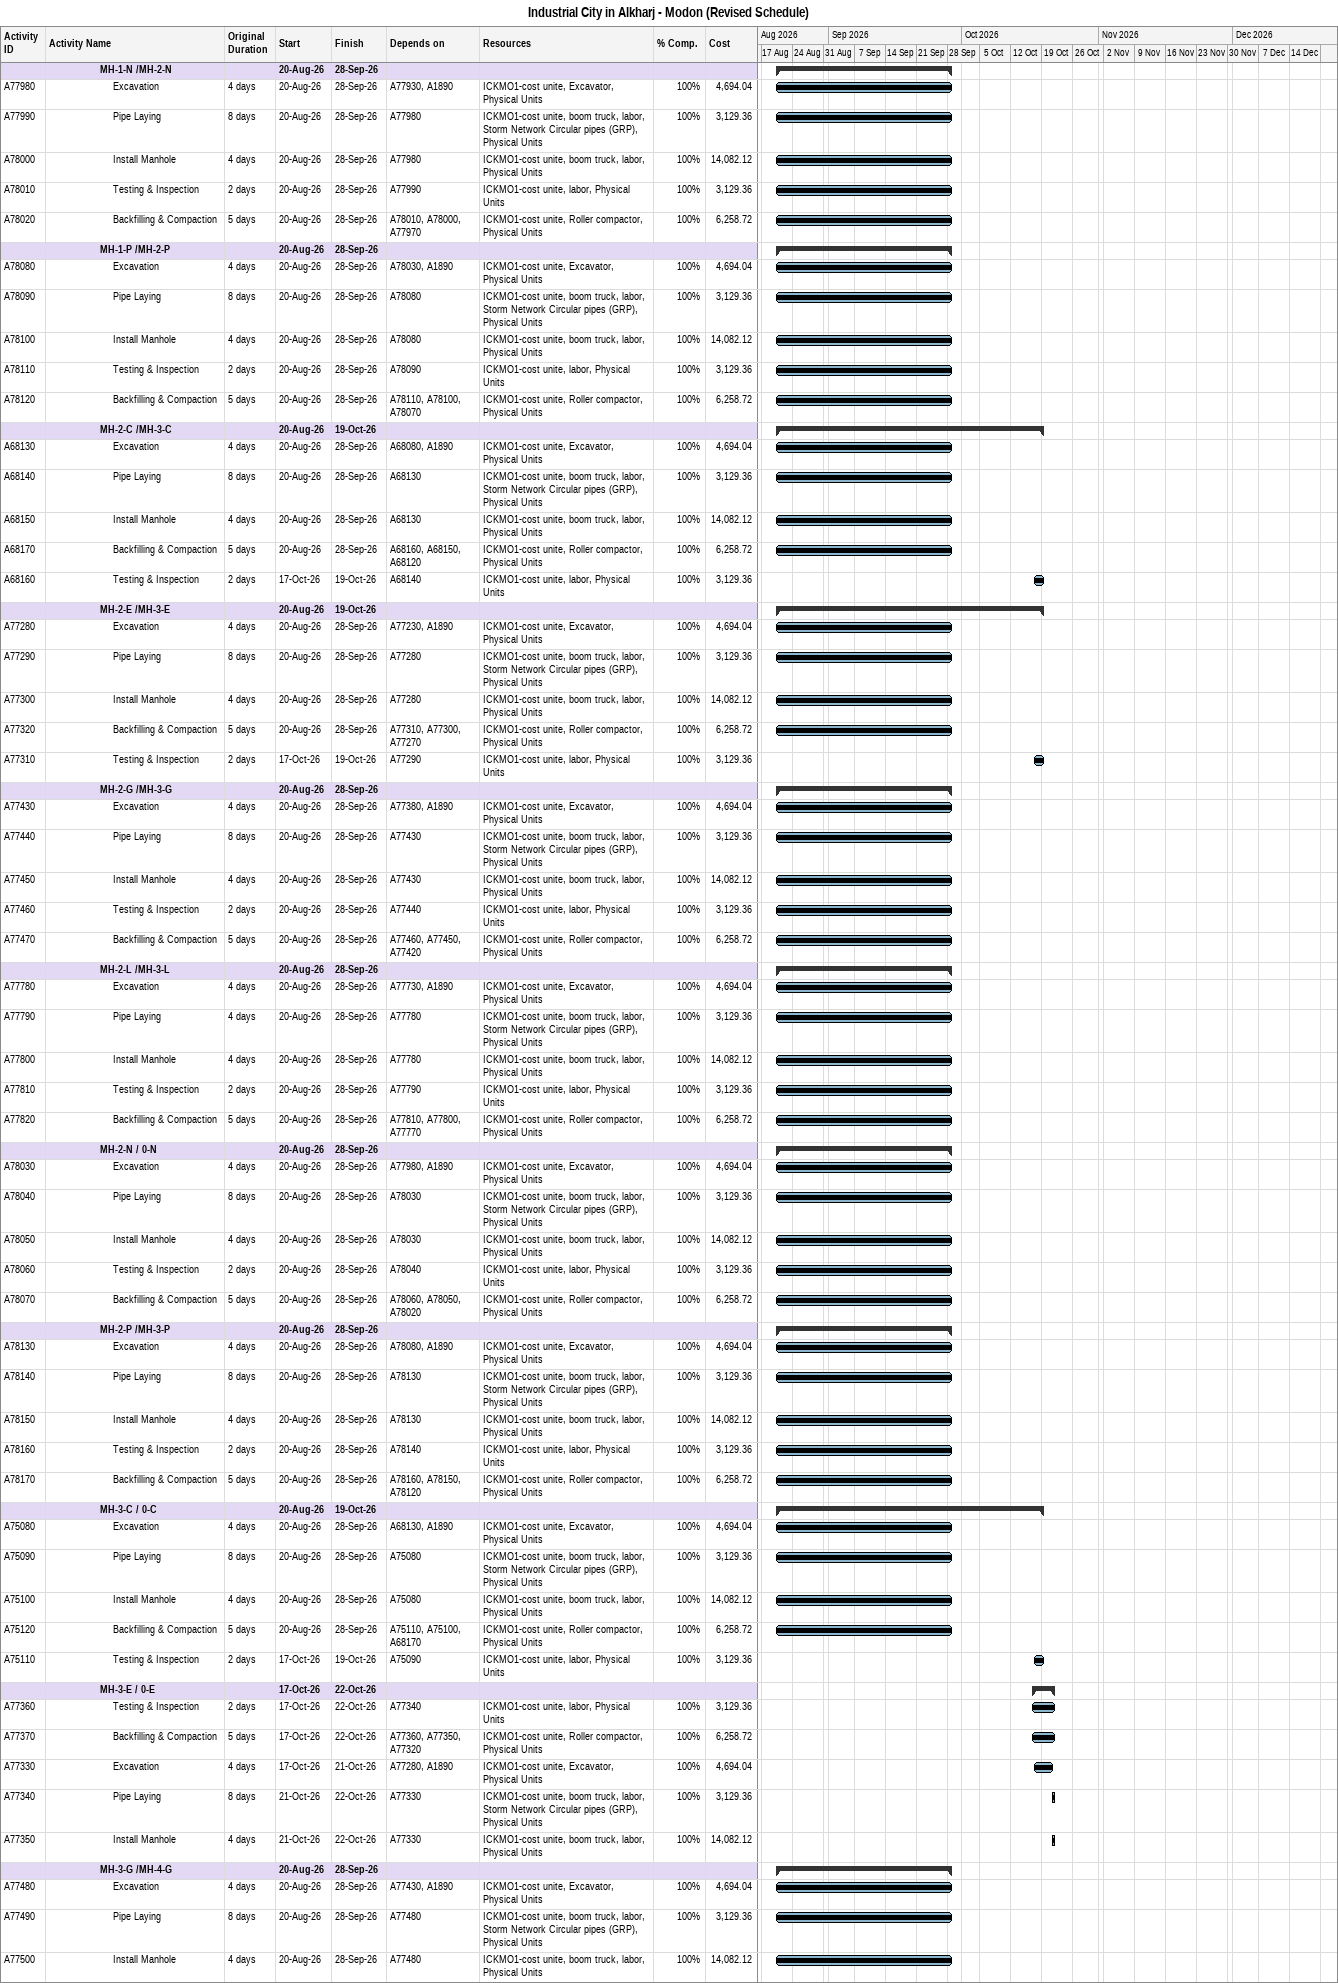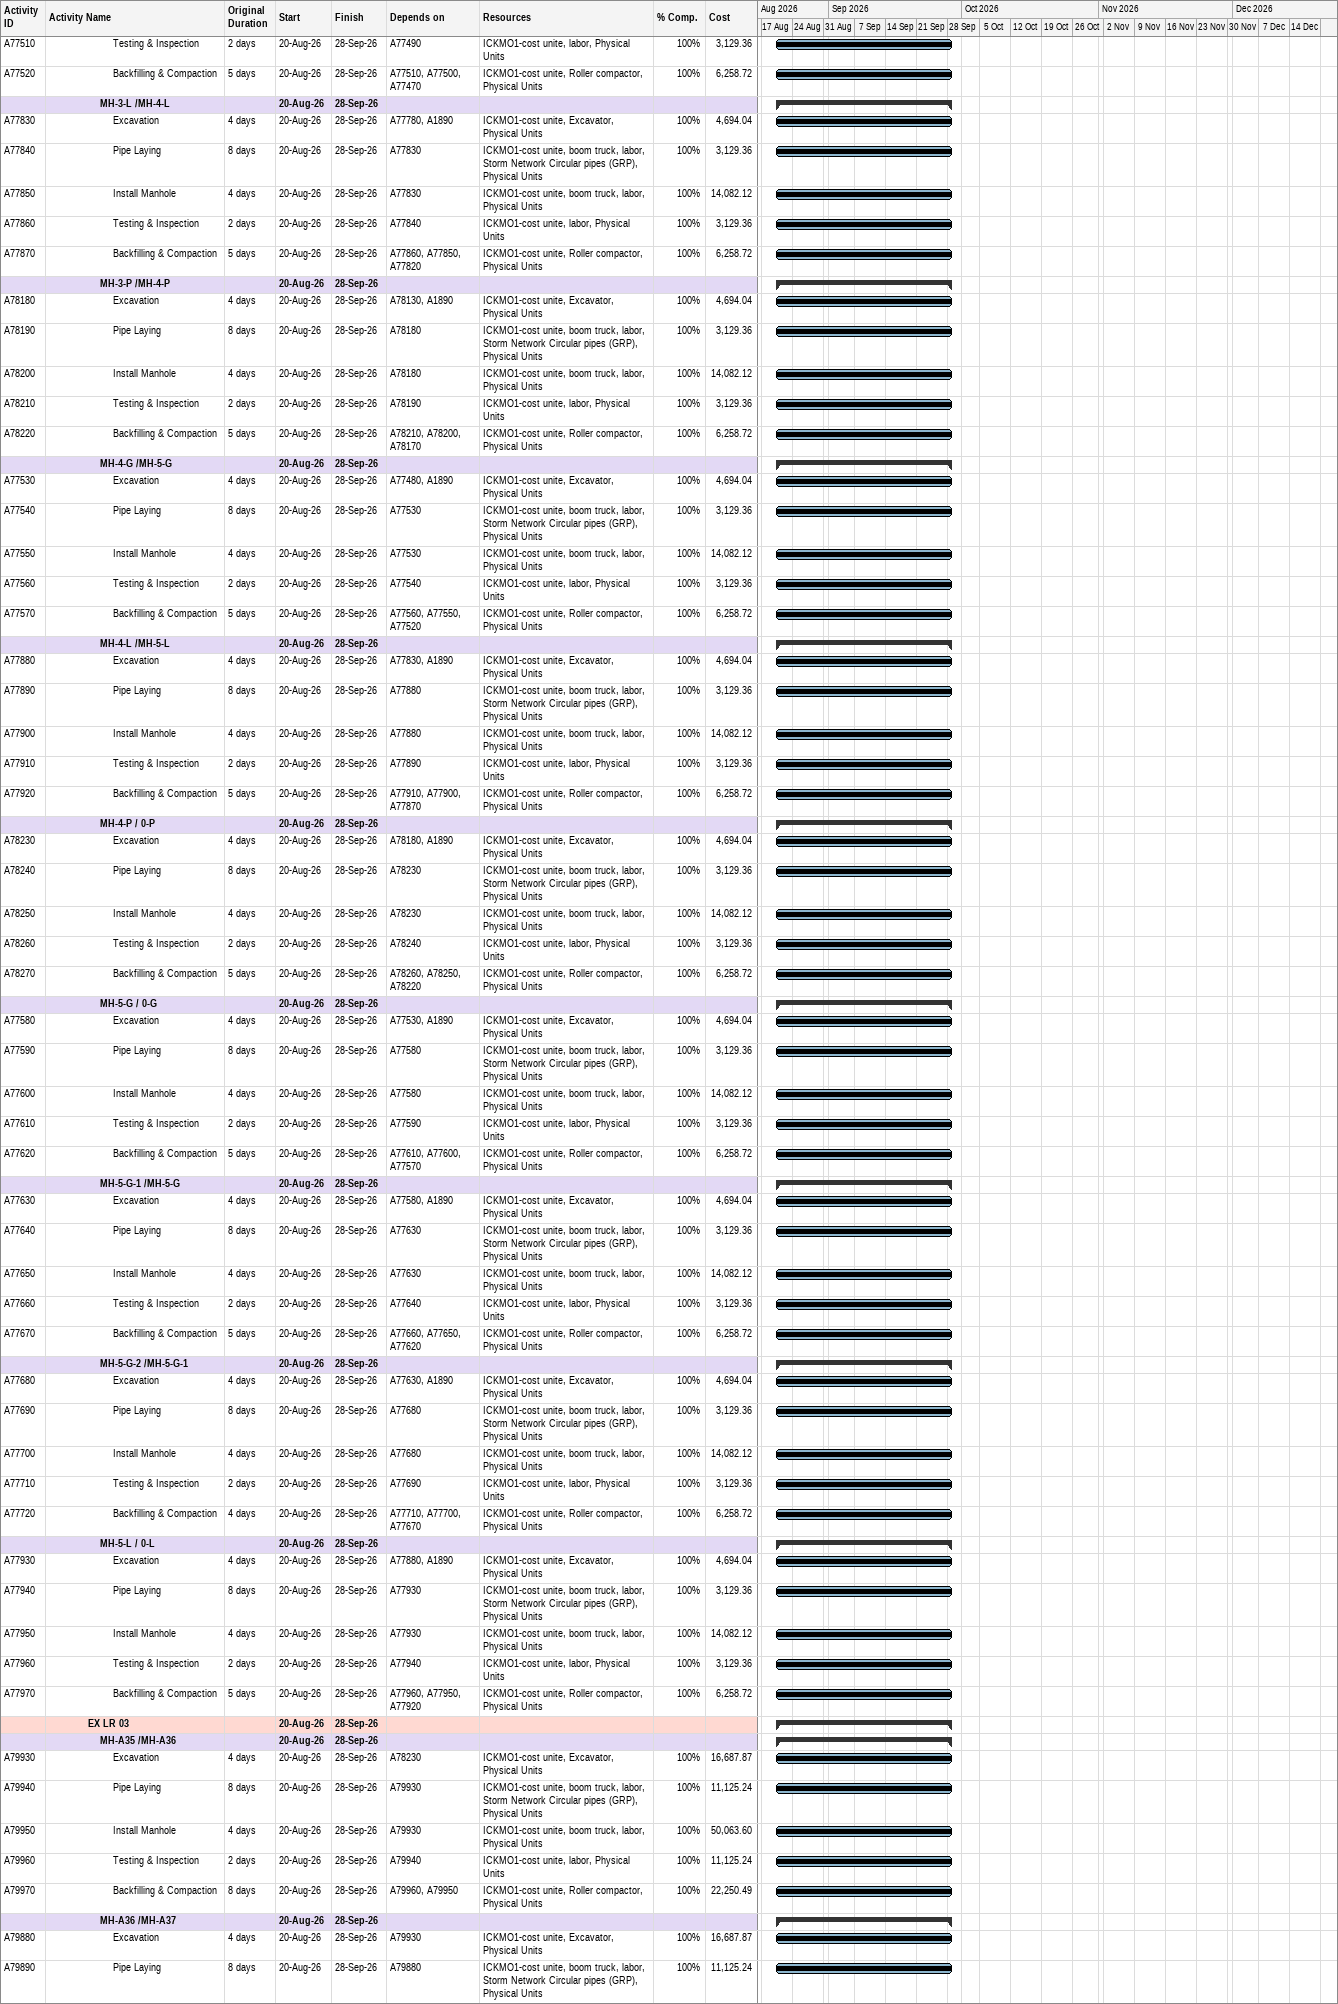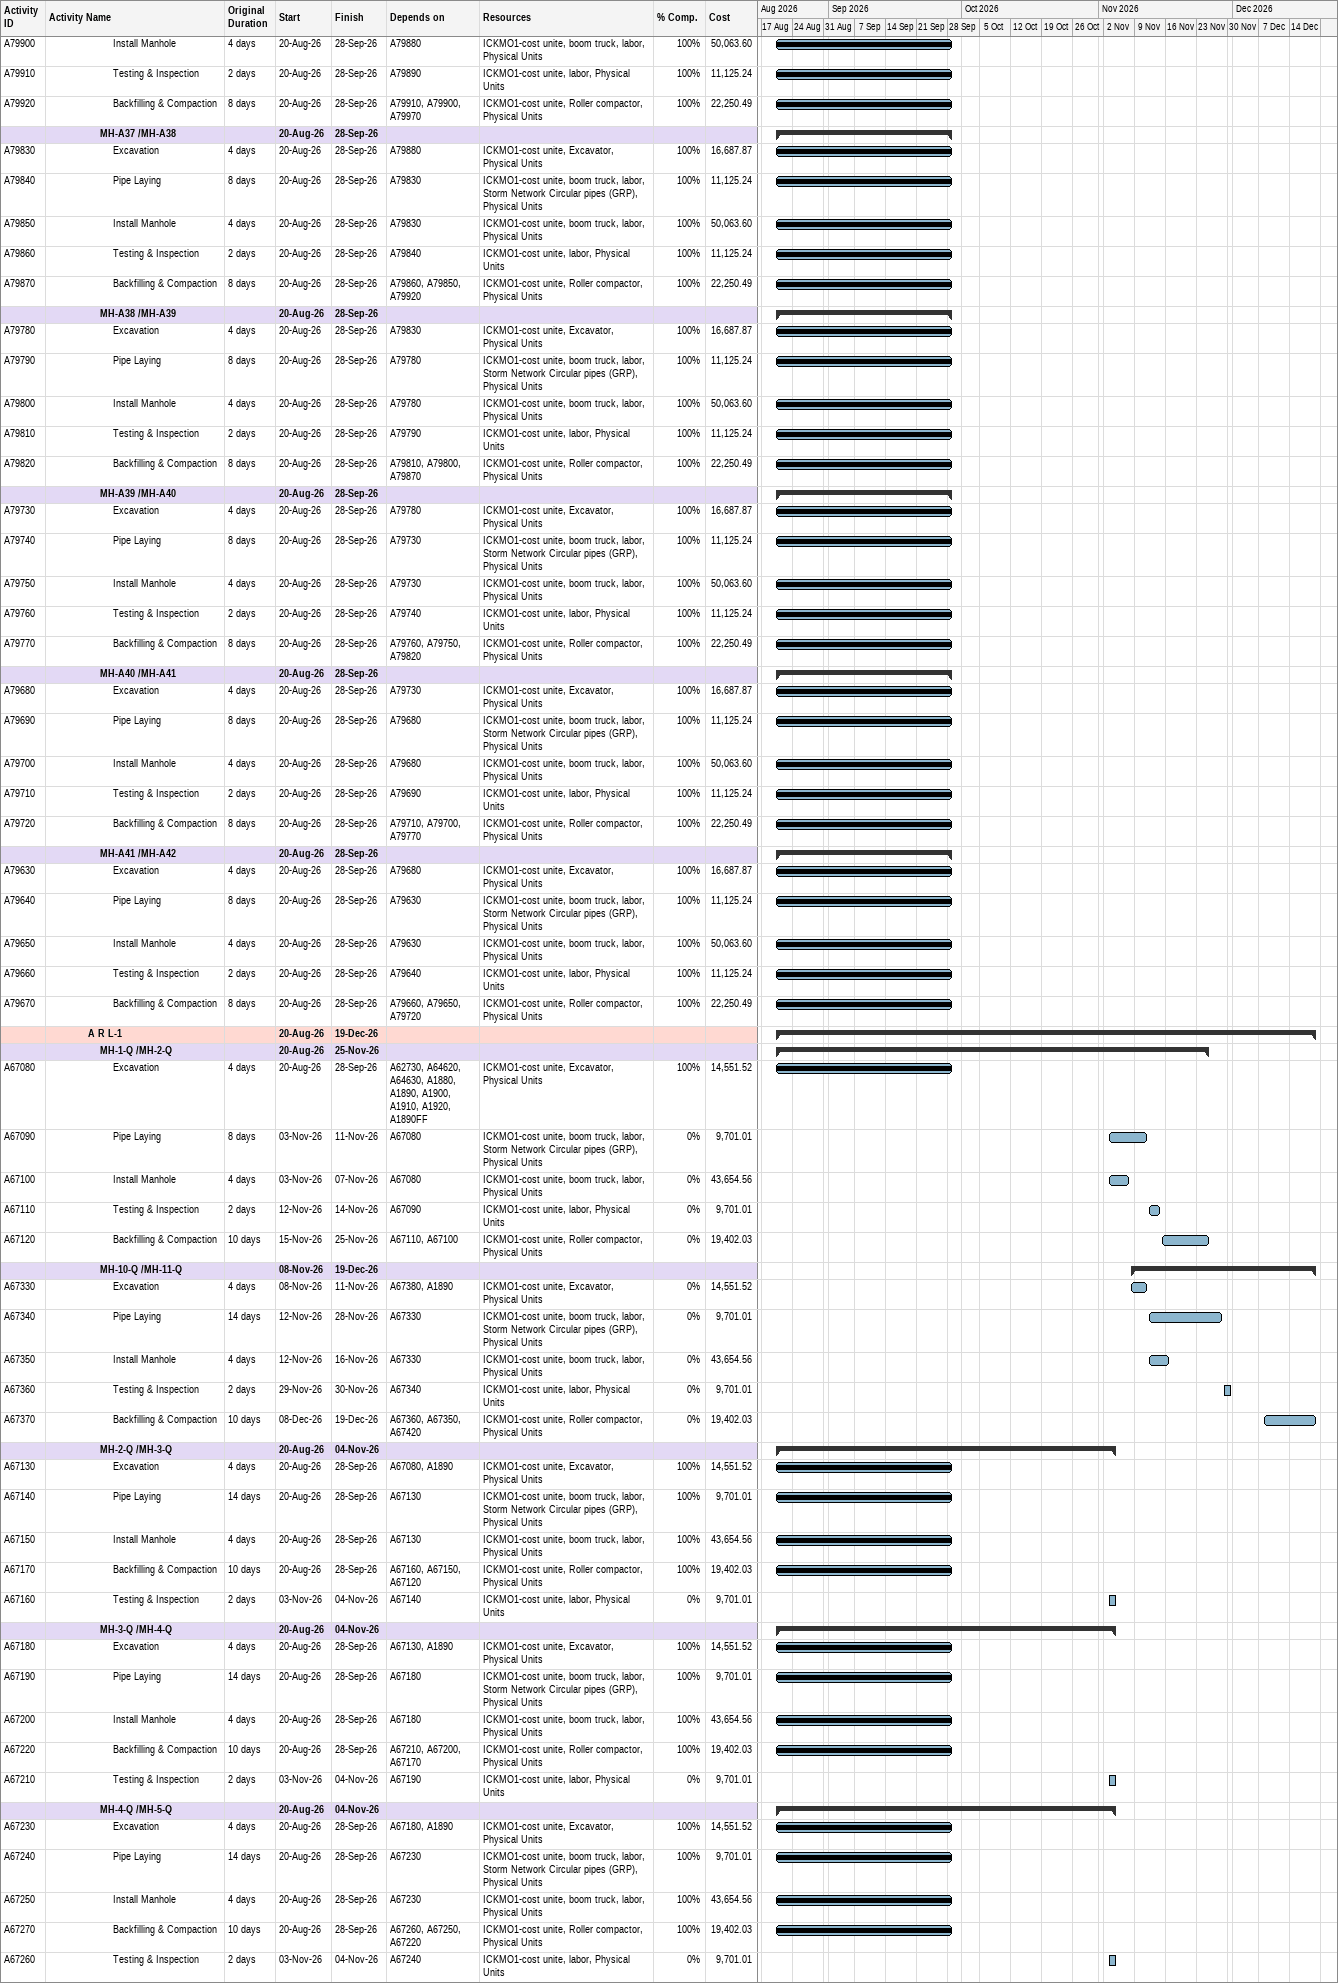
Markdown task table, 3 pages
Industrial City in Alkharj - Modon (Revised Schedule)

| ID | Level | Task | Original duration | Start | Finish | Predecessors | Resources | % complete | Cost |
|---|---|---|---|---|---|---|---|---|---|
|  | 5 | **MH-1-N /MH-2-N** |  | 2026-08-20 | 2026-09-28 |  |  |  |  |
| A77980 | 6 | Excavation | 4d | 2026-08-20 | 2026-09-28 | A77930, A1890 | ICKMO1-cost unite, Excavator, Physical Units | 100 | 4694.04 |
| A77990 | 6 | Pipe Laying | 8d | 2026-08-20 | 2026-09-28 | A77980 | ICKMO1-cost unite, boom truck, labor, Storm Network Circular pipes (GRP), Physical Units | 100 | 3129.36 |
| A78000 | 6 | Install Manhole | 4d | 2026-08-20 | 2026-09-28 | A77980 | ICKMO1-cost unite, boom truck, labor, Physical Units | 100 | 14082.12 |
| A78010 | 6 | Testing & Inspection | 2d | 2026-08-20 | 2026-09-28 | A77990 | ICKMO1-cost unite, labor, Physical Units | 100 | 3129.36 |
| A78020 | 6 | Backfilling & Compaction | 5d | 2026-08-20 | 2026-09-28 | A78010, A78000, A77970 | ICKMO1-cost unite, Roller compactor, Physical Units | 100 | 6258.72 |
|  | 5 | **MH-1-P /MH-2-P** |  | 2026-08-20 | 2026-09-28 |  |  |  |  |
| A78080 | 6 | Excavation | 4d | 2026-08-20 | 2026-09-28 | A78030, A1890 | ICKMO1-cost unite, Excavator, Physical Units | 100 | 4694.04 |
| A78090 | 6 | Pipe Laying | 8d | 2026-08-20 | 2026-09-28 | A78080 | ICKMO1-cost unite, boom truck, labor, Storm Network Circular pipes (GRP), Physical Units | 100 | 3129.36 |
| A78100 | 6 | Install Manhole | 4d | 2026-08-20 | 2026-09-28 | A78080 | ICKMO1-cost unite, boom truck, labor, Physical Units | 100 | 14082.12 |
| A78110 | 6 | Testing & Inspection | 2d | 2026-08-20 | 2026-09-28 | A78090 | ICKMO1-cost unite, labor, Physical Units | 100 | 3129.36 |
| A78120 | 6 | Backfilling & Compaction | 5d | 2026-08-20 | 2026-09-28 | A78110, A78100, A78070 | ICKMO1-cost unite, Roller compactor, Physical Units | 100 | 6258.72 |
|  | 5 | **MH-2-C /MH-3-C** |  | 2026-08-20 | 2026-10-19 |  |  |  |  |
| A68130 | 6 | Excavation | 4d | 2026-08-20 | 2026-09-28 | A68080, A1890 | ICKMO1-cost unite, Excavator, Physical Units | 100 | 4694.04 |
| A68140 | 6 | Pipe Laying | 8d | 2026-08-20 | 2026-09-28 | A68130 | ICKMO1-cost unite, boom truck, labor, Storm Network Circular pipes (GRP), Physical Units | 100 | 3129.36 |
| A68150 | 6 | Install Manhole | 4d | 2026-08-20 | 2026-09-28 | A68130 | ICKMO1-cost unite, boom truck, labor, Physical Units | 100 | 14082.12 |
| A68170 | 6 | Backfilling & Compaction | 5d | 2026-08-20 | 2026-09-28 | A68160, A68150, A68120 | ICKMO1-cost unite, Roller compactor, Physical Units | 100 | 6258.72 |
| A68160 | 6 | Testing & Inspection | 2d | 2026-10-17 | 2026-10-19 | A68140 | ICKMO1-cost unite, labor, Physical Units | 100 | 3129.36 |
|  | 5 | **MH-2-E /MH-3-E** |  | 2026-08-20 | 2026-10-19 |  |  |  |  |
| A77280 | 6 | Excavation | 4d | 2026-08-20 | 2026-09-28 | A77230, A1890 | ICKMO1-cost unite, Excavator, Physical Units | 100 | 4694.04 |
| A77290 | 6 | Pipe Laying | 8d | 2026-08-20 | 2026-09-28 | A77280 | ICKMO1-cost unite, boom truck, labor, Storm Network Circular pipes (GRP), Physical Units | 100 | 3129.36 |
| A77300 | 6 | Install Manhole | 4d | 2026-08-20 | 2026-09-28 | A77280 | ICKMO1-cost unite, boom truck, labor, Physical Units | 100 | 14082.12 |
| A77320 | 6 | Backfilling & Compaction | 5d | 2026-08-20 | 2026-09-28 | A77310, A77300, A77270 | ICKMO1-cost unite, Roller compactor, Physical Units | 100 | 6258.72 |
| A77310 | 6 | Testing & Inspection | 2d | 2026-10-17 | 2026-10-19 | A77290 | ICKMO1-cost unite, labor, Physical Units | 100 | 3129.36 |
|  | 5 | **MH-2-G /MH-3-G** |  | 2026-08-20 | 2026-09-28 |  |  |  |  |
| A77430 | 6 | Excavation | 4d | 2026-08-20 | 2026-09-28 | A77380, A1890 | ICKMO1-cost unite, Excavator, Physical Units | 100 | 4694.04 |
| A77440 | 6 | Pipe Laying | 8d | 2026-08-20 | 2026-09-28 | A77430 | ICKMO1-cost unite, boom truck, labor, Storm Network Circular pipes (GRP), Physical Units | 100 | 3129.36 |
| A77450 | 6 | Install Manhole | 4d | 2026-08-20 | 2026-09-28 | A77430 | ICKMO1-cost unite, boom truck, labor, Physical Units | 100 | 14082.12 |
| A77460 | 6 | Testing & Inspection | 2d | 2026-08-20 | 2026-09-28 | A77440 | ICKMO1-cost unite, labor, Physical Units | 100 | 3129.36 |
| A77470 | 6 | Backfilling & Compaction | 5d | 2026-08-20 | 2026-09-28 | A77460, A77450, A77420 | ICKMO1-cost unite, Roller compactor, Physical Units | 100 | 6258.72 |
|  | 5 | **MH-2-L /MH-3-L** |  | 2026-08-20 | 2026-09-28 |  |  |  |  |
| A77780 | 6 | Excavation | 4d | 2026-08-20 | 2026-09-28 | A77730, A1890 | ICKMO1-cost unite, Excavator, Physical Units | 100 | 4694.04 |
| A77790 | 6 | Pipe Laying | 4d | 2026-08-20 | 2026-09-28 | A77780 | ICKMO1-cost unite, boom truck, labor, Storm Network Circular pipes (GRP), Physical Units | 100 | 3129.36 |
| A77800 | 6 | Install Manhole | 4d | 2026-08-20 | 2026-09-28 | A77780 | ICKMO1-cost unite, boom truck, labor, Physical Units | 100 | 14082.12 |
| A77810 | 6 | Testing & Inspection | 2d | 2026-08-20 | 2026-09-28 | A77790 | ICKMO1-cost unite, labor, Physical Units | 100 | 3129.36 |
| A77820 | 6 | Backfilling & Compaction | 5d | 2026-08-20 | 2026-09-28 | A77810, A77800, A77770 | ICKMO1-cost unite, Roller compactor, Physical Units | 100 | 6258.72 |
|  | 5 | **MH-2-N / 0-N** |  | 2026-08-20 | 2026-09-28 |  |  |  |  |
| A78030 | 6 | Excavation | 4d | 2026-08-20 | 2026-09-28 | A77980, A1890 | ICKMO1-cost unite, Excavator, Physical Units | 100 | 4694.04 |
| A78040 | 6 | Pipe Laying | 8d | 2026-08-20 | 2026-09-28 | A78030 | ICKMO1-cost unite, boom truck, labor, Storm Network Circular pipes (GRP), Physical Units | 100 | 3129.36 |
| A78050 | 6 | Install Manhole | 4d | 2026-08-20 | 2026-09-28 | A78030 | ICKMO1-cost unite, boom truck, labor, Physical Units | 100 | 14082.12 |
| A78060 | 6 | Testing & Inspection | 2d | 2026-08-20 | 2026-09-28 | A78040 | ICKMO1-cost unite, labor, Physical Units | 100 | 3129.36 |
| A78070 | 6 | Backfilling & Compaction | 5d | 2026-08-20 | 2026-09-28 | A78060, A78050, A78020 | ICKMO1-cost unite, Roller compactor, Physical Units | 100 | 6258.72 |
|  | 5 | **MH-2-P /MH-3-P** |  | 2026-08-20 | 2026-09-28 |  |  |  |  |
| A78130 | 6 | Excavation | 4d | 2026-08-20 | 2026-09-28 | A78080, A1890 | ICKMO1-cost unite, Excavator, Physical Units | 100 | 4694.04 |
| A78140 | 6 | Pipe Laying | 8d | 2026-08-20 | 2026-09-28 | A78130 | ICKMO1-cost unite, boom truck, labor, Storm Network Circular pipes (GRP), Physical Units | 100 | 3129.36 |
| A78150 | 6 | Install Manhole | 4d | 2026-08-20 | 2026-09-28 | A78130 | ICKMO1-cost unite, boom truck, labor, Physical Units | 100 | 14082.12 |
| A78160 | 6 | Testing & Inspection | 2d | 2026-08-20 | 2026-09-28 | A78140 | ICKMO1-cost unite, labor, Physical Units | 100 | 3129.36 |
| A78170 | 6 | Backfilling & Compaction | 5d | 2026-08-20 | 2026-09-28 | A78160, A78150, A78120 | ICKMO1-cost unite, Roller compactor, Physical Units | 100 | 6258.72 |
|  | 5 | **MH-3-C / 0-C** |  | 2026-08-20 | 2026-10-19 |  |  |  |  |
| A75080 | 6 | Excavation | 4d | 2026-08-20 | 2026-09-28 | A68130, A1890 | ICKMO1-cost unite, Excavator, Physical Units | 100 | 4694.04 |
| A75090 | 6 | Pipe Laying | 8d | 2026-08-20 | 2026-09-28 | A75080 | ICKMO1-cost unite, boom truck, labor, Storm Network Circular pipes (GRP), Physical Units | 100 | 3129.36 |
| A75100 | 6 | Install Manhole | 4d | 2026-08-20 | 2026-09-28 | A75080 | ICKMO1-cost unite, boom truck, labor, Physical Units | 100 | 14082.12 |
| A75120 | 6 | Backfilling & Compaction | 5d | 2026-08-20 | 2026-09-28 | A75110, A75100, A68170 | ICKMO1-cost unite, Roller compactor, Physical Units | 100 | 6258.72 |
| A75110 | 6 | Testing & Inspection | 2d | 2026-10-17 | 2026-10-19 | A75090 | ICKMO1-cost unite, labor, Physical Units | 100 | 3129.36 |
|  | 5 | **MH-3-E / 0-E** |  | 2026-10-17 | 2026-10-22 |  |  |  |  |
| A77360 | 6 | Testing & Inspection | 2d | 2026-10-17 | 2026-10-22 | A77340 | ICKMO1-cost unite, labor, Physical Units | 100 | 3129.36 |
| A77370 | 6 | Backfilling & Compaction | 5d | 2026-10-17 | 2026-10-22 | A77360, A77350, A77320 | ICKMO1-cost unite, Roller compactor, Physical Units | 100 | 6258.72 |
| A77330 | 6 | Excavation | 4d | 2026-10-17 | 2026-10-21 | A77280, A1890 | ICKMO1-cost unite, Excavator, Physical Units | 100 | 4694.04 |
| A77340 | 6 | Pipe Laying | 8d | 2026-10-21 | 2026-10-22 | A77330 | ICKMO1-cost unite, boom truck, labor, Storm Network Circular pipes (GRP), Physical Units | 100 | 3129.36 |
| A77350 | 6 | Install Manhole | 4d | 2026-10-21 | 2026-10-22 | A77330 | ICKMO1-cost unite, boom truck, labor, Physical Units | 100 | 14082.12 |
|  | 5 | **MH-3-G /MH-4-G** |  | 2026-08-20 | 2026-09-28 |  |  |  |  |
| A77480 | 6 | Excavation | 4d | 2026-08-20 | 2026-09-28 | A77430, A1890 | ICKMO1-cost unite, Excavator, Physical Units | 100 | 4694.04 |
| A77490 | 6 | Pipe Laying | 8d | 2026-08-20 | 2026-09-28 | A77480 | ICKMO1-cost unite, boom truck, labor, Storm Network Circular pipes (GRP), Physical Units | 100 | 3129.36 |
| A77500 | 6 | Install Manhole | 4d | 2026-08-20 | 2026-09-28 | A77480 | ICKMO1-cost unite, boom truck, labor, Physical Units | 100 | 14082.12 |
| A77510 | 6 | Testing & Inspection | 2d | 2026-08-20 | 2026-09-28 | A77490 | ICKMO1-cost unite, labor, Physical Units | 100 | 3129.36 |
| A77520 | 6 | Backfilling & Compaction | 5d | 2026-08-20 | 2026-09-28 | A77510, A77500, A77470 | ICKMO1-cost unite, Roller compactor, Physical Units | 100 | 6258.72 |
|  | 5 | **MH-3-L /MH-4-L** |  | 2026-08-20 | 2026-09-28 |  |  |  |  |
| A77830 | 6 | Excavation | 4d | 2026-08-20 | 2026-09-28 | A77780, A1890 | ICKMO1-cost unite, Excavator, Physical Units | 100 | 4694.04 |
| A77840 | 6 | Pipe Laying | 8d | 2026-08-20 | 2026-09-28 | A77830 | ICKMO1-cost unite, boom truck, labor, Storm Network Circular pipes (GRP), Physical Units | 100 | 3129.36 |
| A77850 | 6 | Install Manhole | 4d | 2026-08-20 | 2026-09-28 | A77830 | ICKMO1-cost unite, boom truck, labor, Physical Units | 100 | 14082.12 |
| A77860 | 6 | Testing & Inspection | 2d | 2026-08-20 | 2026-09-28 | A77840 | ICKMO1-cost unite, labor, Physical Units | 100 | 3129.36 |
| A77870 | 6 | Backfilling & Compaction | 5d | 2026-08-20 | 2026-09-28 | A77860, A77850, A77820 | ICKMO1-cost unite, Roller compactor, Physical Units | 100 | 6258.72 |
|  | 5 | **MH-3-P /MH-4-P** |  | 2026-08-20 | 2026-09-28 |  |  |  |  |
| A78180 | 6 | Excavation | 4d | 2026-08-20 | 2026-09-28 | A78130, A1890 | ICKMO1-cost unite, Excavator, Physical Units | 100 | 4694.04 |
| A78190 | 6 | Pipe Laying | 8d | 2026-08-20 | 2026-09-28 | A78180 | ICKMO1-cost unite, boom truck, labor, Storm Network Circular pipes (GRP), Physical Units | 100 | 3129.36 |
| A78200 | 6 | Install Manhole | 4d | 2026-08-20 | 2026-09-28 | A78180 | ICKMO1-cost unite, boom truck, labor, Physical Units | 100 | 14082.12 |
| A78210 | 6 | Testing & Inspection | 2d | 2026-08-20 | 2026-09-28 | A78190 | ICKMO1-cost unite, labor, Physical Units | 100 | 3129.36 |
| A78220 | 6 | Backfilling & Compaction | 5d | 2026-08-20 | 2026-09-28 | A78210, A78200, A78170 | ICKMO1-cost unite, Roller compactor, Physical Units | 100 | 6258.72 |
|  | 5 | **MH-4-G /MH-5-G** |  | 2026-08-20 | 2026-09-28 |  |  |  |  |
| A77530 | 6 | Excavation | 4d | 2026-08-20 | 2026-09-28 | A77480, A1890 | ICKMO1-cost unite, Excavator, Physical Units | 100 | 4694.04 |
| A77540 | 6 | Pipe Laying | 8d | 2026-08-20 | 2026-09-28 | A77530 | ICKMO1-cost unite, boom truck, labor, Storm Network Circular pipes (GRP), Physical Units | 100 | 3129.36 |
| A77550 | 6 | Install Manhole | 4d | 2026-08-20 | 2026-09-28 | A77530 | ICKMO1-cost unite, boom truck, labor, Physical Units | 100 | 14082.12 |
| A77560 | 6 | Testing & Inspection | 2d | 2026-08-20 | 2026-09-28 | A77540 | ICKMO1-cost unite, labor, Physical Units | 100 | 3129.36 |
| A77570 | 6 | Backfilling & Compaction | 5d | 2026-08-20 | 2026-09-28 | A77560, A77550, A77520 | ICKMO1-cost unite, Roller compactor, Physical Units | 100 | 6258.72 |
|  | 5 | **MH-4-L /MH-5-L** |  | 2026-08-20 | 2026-09-28 |  |  |  |  |
| A77880 | 6 | Excavation | 4d | 2026-08-20 | 2026-09-28 | A77830, A1890 | ICKMO1-cost unite, Excavator, Physical Units | 100 | 4694.04 |
| A77890 | 6 | Pipe Laying | 8d | 2026-08-20 | 2026-09-28 | A77880 | ICKMO1-cost unite, boom truck, labor, Storm Network Circular pipes (GRP), Physical Units | 100 | 3129.36 |
| A77900 | 6 | Install Manhole | 4d | 2026-08-20 | 2026-09-28 | A77880 | ICKMO1-cost unite, boom truck, labor, Physical Units | 100 | 14082.12 |
| A77910 | 6 | Testing & Inspection | 2d | 2026-08-20 | 2026-09-28 | A77890 | ICKMO1-cost unite, labor, Physical Units | 100 | 3129.36 |
| A77920 | 6 | Backfilling & Compaction | 5d | 2026-08-20 | 2026-09-28 | A77910, A77900, A77870 | ICKMO1-cost unite, Roller compactor, Physical Units | 100 | 6258.72 |
|  | 5 | **MH-4-P / 0-P** |  | 2026-08-20 | 2026-09-28 |  |  |  |  |
| A78230 | 6 | Excavation | 4d | 2026-08-20 | 2026-09-28 | A78180, A1890 | ICKMO1-cost unite, Excavator, Physical Units | 100 | 4694.04 |
| A78240 | 6 | Pipe Laying | 8d | 2026-08-20 | 2026-09-28 | A78230 | ICKMO1-cost unite, boom truck, labor, Storm Network Circular pipes (GRP), Physical Units | 100 | 3129.36 |
| A78250 | 6 | Install Manhole | 4d | 2026-08-20 | 2026-09-28 | A78230 | ICKMO1-cost unite, boom truck, labor, Physical Units | 100 | 14082.12 |
| A78260 | 6 | Testing & Inspection | 2d | 2026-08-20 | 2026-09-28 | A78240 | ICKMO1-cost unite, labor, Physical Units | 100 | 3129.36 |
| A78270 | 6 | Backfilling & Compaction | 5d | 2026-08-20 | 2026-09-28 | A78260, A78250, A78220 | ICKMO1-cost unite, Roller compactor, Physical Units | 100 | 6258.72 |
|  | 5 | **MH-5-G / 0-G** |  | 2026-08-20 | 2026-09-28 |  |  |  |  |
| A77580 | 6 | Excavation | 4d | 2026-08-20 | 2026-09-28 | A77530, A1890 | ICKMO1-cost unite, Excavator, Physical Units | 100 | 4694.04 |
| A77590 | 6 | Pipe Laying | 8d | 2026-08-20 | 2026-09-28 | A77580 | ICKMO1-cost unite, boom truck, labor, Storm Network Circular pipes (GRP), Physical Units | 100 | 3129.36 |
| A77600 | 6 | Install Manhole | 4d | 2026-08-20 | 2026-09-28 | A77580 | ICKMO1-cost unite, boom truck, labor, Physical Units | 100 | 14082.12 |
| A77610 | 6 | Testing & Inspection | 2d | 2026-08-20 | 2026-09-28 | A77590 | ICKMO1-cost unite, labor, Physical Units | 100 | 3129.36 |
| A77620 | 6 | Backfilling & Compaction | 5d | 2026-08-20 | 2026-09-28 | A77610, A77600, A77570 | ICKMO1-cost unite, Roller compactor, Physical Units | 100 | 6258.72 |
|  | 5 | **MH-5-G-1 /MH-5-G** |  | 2026-08-20 | 2026-09-28 |  |  |  |  |
| A77630 | 6 | Excavation | 4d | 2026-08-20 | 2026-09-28 | A77580, A1890 | ICKMO1-cost unite, Excavator, Physical Units | 100 | 4694.04 |
| A77640 | 6 | Pipe Laying | 8d | 2026-08-20 | 2026-09-28 | A77630 | ICKMO1-cost unite, boom truck, labor, Storm Network Circular pipes (GRP), Physical Units | 100 | 3129.36 |
| A77650 | 6 | Install Manhole | 4d | 2026-08-20 | 2026-09-28 | A77630 | ICKMO1-cost unite, boom truck, labor, Physical Units | 100 | 14082.12 |
| A77660 | 6 | Testing & Inspection | 2d | 2026-08-20 | 2026-09-28 | A77640 | ICKMO1-cost unite, labor, Physical Units | 100 | 3129.36 |
| A77670 | 6 | Backfilling & Compaction | 5d | 2026-08-20 | 2026-09-28 | A77660, A77650, A77620 | ICKMO1-cost unite, Roller compactor, Physical Units | 100 | 6258.72 |
|  | 5 | **MH-5-G-2 /MH-5-G-1** |  | 2026-08-20 | 2026-09-28 |  |  |  |  |
| A77680 | 6 | Excavation | 4d | 2026-08-20 | 2026-09-28 | A77630, A1890 | ICKMO1-cost unite, Excavator, Physical Units | 100 | 4694.04 |
| A77690 | 6 | Pipe Laying | 8d | 2026-08-20 | 2026-09-28 | A77680 | ICKMO1-cost unite, boom truck, labor, Storm Network Circular pipes (GRP), Physical Units | 100 | 3129.36 |
| A77700 | 6 | Install Manhole | 4d | 2026-08-20 | 2026-09-28 | A77680 | ICKMO1-cost unite, boom truck, labor, Physical Units | 100 | 14082.12 |
| A77710 | 6 | Testing & Inspection | 2d | 2026-08-20 | 2026-09-28 | A77690 | ICKMO1-cost unite, labor, Physical Units | 100 | 3129.36 |
| A77720 | 6 | Backfilling & Compaction | 4d | 2026-08-20 | 2026-09-28 | A77710, A77700, A77670 | ICKMO1-cost unite, Roller compactor, Physical Units | 100 | 6258.72 |
|  | 5 | **MH-5-L / 0-L** |  | 2026-08-20 | 2026-09-28 |  |  |  |  |
| A77930 | 6 | Excavation | 4d | 2026-08-20 | 2026-09-28 | A77880, A1890 | ICKMO1-cost unite, Excavator, Physical Units | 100 | 4694.04 |
| A77940 | 6 | Pipe Laying | 8d | 2026-08-20 | 2026-09-28 | A77930 | ICKMO1-cost unite, boom truck, labor, Storm Network Circular pipes (GRP), Physical Units | 100 | 3129.36 |
| A77950 | 6 | Install Manhole | 4d | 2026-08-20 | 2026-09-28 | A77930 | ICKMO1-cost unite, boom truck, labor, Physical Units | 100 | 14082.12 |
| A77960 | 6 | Testing & Inspection | 2d | 2026-08-20 | 2026-09-28 | A77940 | ICKMO1-cost unite, labor, Physical Units | 100 | 3129.36 |
| A77970 | 6 | Backfilling & Compaction | 5d | 2026-08-20 | 2026-09-28 | A77960, A77950, A77920 | ICKMO1-cost unite, Roller compactor, Physical Units | 100 | 6258.72 |
|  | 4 | **EX LR 03** |  | 2026-08-20 | 2026-09-28 |  |  |  |  |
|  | 5 | **MH-A35 /MH-A36** |  | 2026-08-20 | 2026-09-28 |  |  |  |  |
| A79930 | 6 | Excavation | 4d | 2026-08-20 | 2026-09-28 | A78230 | ICKMO1-cost unite, Excavator, Physical Units | 100 | 16687.87 |
| A79940 | 6 | Pipe Laying | 8d | 2026-08-20 | 2026-09-28 | A79930 | ICKMO1-cost unite, boom truck, labor, Storm Network Circular pipes (GRP), Physical Units | 100 | 11125.24 |
| A79950 | 6 | Install Manhole | 4d | 2026-08-20 | 2026-09-28 | A79930 | ICKMO1-cost unite, boom truck, labor, Physical Units | 100 | 50063.60 |
| A79960 | 6 | Testing & Inspection | 2d | 2026-08-20 | 2026-09-28 | A79940 | ICKMO1-cost unite, labor, Physical Units | 100 | 11125.24 |
| A79970 | 6 | Backfilling & Compaction | 8d | 2026-08-20 | 2026-09-28 | A79960, A79950 | ICKMO1-cost unite, Roller compactor, Physical Units | 100 | 22250.49 |
|  | 5 | **MH-A36 /MH-A37** |  | 2026-08-20 | 2026-09-28 |  |  |  |  |
| A79880 | 6 | Excavation | 4d | 2026-08-20 | 2026-09-28 | A79930 | ICKMO1-cost unite, Excavator, Physical Units | 100 | 16687.87 |
| A79890 | 6 | Pipe Laying | 8d | 2026-08-20 | 2026-09-28 | A79880 | ICKMO1-cost unite, boom truck, labor, Storm Network Circular pipes (GRP), Physical Units | 100 | 11125.24 |
| A79900 | 6 | Install Manhole | 4d | 2026-08-20 | 2026-09-28 | A79880 | ICKMO1-cost unite, boom truck, labor, Physical Units | 100 | 50063.60 |
| A79910 | 6 | Testing & Inspection | 2d | 2026-08-20 | 2026-09-28 | A79890 | ICKMO1-cost unite, labor, Physical Units | 100 | 11125.24 |
| A79920 | 6 | Backfilling & Compaction | 8d | 2026-08-20 | 2026-09-28 | A79910, A79900, A79970 | ICKMO1-cost unite, Roller compactor, Physical Units | 100 | 22250.49 |
|  | 5 | **MH-A37 /MH-A38** |  | 2026-08-20 | 2026-09-28 |  |  |  |  |
| A79830 | 6 | Excavation | 4d | 2026-08-20 | 2026-09-28 | A79880 | ICKMO1-cost unite, Excavator, Physical Units | 100 | 16687.87 |
| A79840 | 6 | Pipe Laying | 8d | 2026-08-20 | 2026-09-28 | A79830 | ICKMO1-cost unite, boom truck, labor, Storm Network Circular pipes (GRP), Physical Units | 100 | 11125.24 |
| A79850 | 6 | Install Manhole | 4d | 2026-08-20 | 2026-09-28 | A79830 | ICKMO1-cost unite, boom truck, labor, Physical Units | 100 | 50063.60 |
| A79860 | 6 | Testing & Inspection | 2d | 2026-08-20 | 2026-09-28 | A79840 | ICKMO1-cost unite, labor, Physical Units | 100 | 11125.24 |
| A79870 | 6 | Backfilling & Compaction | 8d | 2026-08-20 | 2026-09-28 | A79860, A79850, A79920 | ICKMO1-cost unite, Roller compactor, Physical Units | 100 | 22250.49 |
|  | 5 | **MH-A38 /MH-A39** |  | 2026-08-20 | 2026-09-28 |  |  |  |  |
| A79780 | 6 | Excavation | 4d | 2026-08-20 | 2026-09-28 | A79830 | ICKMO1-cost unite, Excavator, Physical Units | 100 | 16687.87 |
| A79790 | 6 | Pipe Laying | 8d | 2026-08-20 | 2026-09-28 | A79780 | ICKMO1-cost unite, boom truck, labor, Storm Network Circular pipes (GRP), Physical Units | 100 | 11125.24 |
| A79800 | 6 | Install Manhole | 4d | 2026-08-20 | 2026-09-28 | A79780 | ICKMO1-cost unite, boom truck, labor, Physical Units | 100 | 50063.60 |
| A79810 | 6 | Testing & Inspection | 2d | 2026-08-20 | 2026-09-28 | A79790 | ICKMO1-cost unite, labor, Physical Units | 100 | 11125.24 |
| A79820 | 6 | Backfilling & Compaction | 8d | 2026-08-20 | 2026-09-28 | A79810, A79800, A79870 | ICKMO1-cost unite, Roller compactor, Physical Units | 100 | 22250.49 |
|  | 5 | **MH-A39 /MH-A40** |  | 2026-08-20 | 2026-09-28 |  |  |  |  |
| A79730 | 6 | Excavation | 4d | 2026-08-20 | 2026-09-28 | A79780 | ICKMO1-cost unite, Excavator, Physical Units | 100 | 16687.87 |
| A79740 | 6 | Pipe Laying | 8d | 2026-08-20 | 2026-09-28 | A79730 | ICKMO1-cost unite, boom truck, labor, Storm Network Circular pipes (GRP), Physical Units | 100 | 11125.24 |
| A79750 | 6 | Install Manhole | 4d | 2026-08-20 | 2026-09-28 | A79730 | ICKMO1-cost unite, boom truck, labor, Physical Units | 100 | 50063.60 |
| A79760 | 6 | Testing & Inspection | 2d | 2026-08-20 | 2026-09-28 | A79740 | ICKMO1-cost unite, labor, Physical Units | 100 | 11125.24 |
| A79770 | 6 | Backfilling & Compaction | 8d | 2026-08-20 | 2026-09-28 | A79760, A79750, A79820 | ICKMO1-cost unite, Roller compactor, Physical Units | 100 | 22250.49 |
|  | 5 | **MH-A40 /MH-A41** |  | 2026-08-20 | 2026-09-28 |  |  |  |  |
| A79680 | 6 | Excavation | 4d | 2026-08-20 | 2026-09-28 | A79730 | ICKMO1-cost unite, Excavator, Physical Units | 100 | 16687.87 |
| A79690 | 6 | Pipe Laying | 8d | 2026-08-20 | 2026-09-28 | A79680 | ICKMO1-cost unite, boom truck, labor, Storm Network Circular pipes (GRP), Physical Units | 100 | 11125.24 |
| A79700 | 6 | Install Manhole | 4d | 2026-08-20 | 2026-09-28 | A79680 | ICKMO1-cost unite, boom truck, labor, Physical Units | 100 | 50063.60 |
| A79710 | 6 | Testing & Inspection | 2d | 2026-08-20 | 2026-09-28 | A79690 | ICKMO1-cost unite, labor, Physical Units | 100 | 11125.24 |
| A79720 | 6 | Backfilling & Compaction | 8d | 2026-08-20 | 2026-09-28 | A79710, A79700, A79770 | ICKMO1-cost unite, Roller compactor, Physical Units | 100 | 22250.49 |
|  | 5 | **MH-A41 /MH-A42** |  | 2026-08-20 | 2026-09-28 |  |  |  |  |
| A79630 | 6 | Excavation | 4d | 2026-08-20 | 2026-09-28 | A79680 | ICKMO1-cost unite, Excavator, Physical Units | 100 | 16687.87 |
| A79640 | 6 | Pipe Laying | 8d | 2026-08-20 | 2026-09-28 | A79630 | ICKMO1-cost unite, boom truck, labor, Storm Network Circular pipes (GRP), Physical Units | 100 | 11125.24 |
| A79650 | 6 | Install Manhole | 4d | 2026-08-20 | 2026-09-28 | A79630 | ICKMO1-cost unite, boom truck, labor, Physical Units | 100 | 50063.60 |
| A79660 | 6 | Testing & Inspection | 2d | 2026-08-20 | 2026-09-28 | A79640 | ICKMO1-cost unite, labor, Physical Units | 100 | 11125.24 |
| A79670 | 6 | Backfilling & Compaction | 8d | 2026-08-20 | 2026-09-28 | A79660, A79650, A79720 | ICKMO1-cost unite, Roller compactor, Physical Units | 100 | 22250.49 |
|  | 4 | **A R L-1** |  | 2026-08-20 | 2026-12-19 |  |  |  |  |
|  | 5 | **MH-1-Q /MH-2-Q** |  | 2026-08-20 | 2026-11-25 |  |  |  |  |
| A67080 | 6 | Excavation | 4d | 2026-08-20 | 2026-09-28 | A62730, A64620, A64630, A1880, A1890, A1900, A1910, A1920, A1890FF | ICKMO1-cost unite, Excavator, Physical Units | 100 | 14551.52 |
| A67090 | 6 | Pipe Laying | 8d | 2026-11-03 | 2026-11-11 | A67080 | ICKMO1-cost unite, boom truck, labor, Storm Network Circular pipes (GRP), Physical Units | 0 | 9701.01 |
| A67100 | 6 | Install Manhole | 4d | 2026-11-03 | 2026-11-07 | A67080 | ICKMO1-cost unite, boom truck, labor, Physical Units | 0 | 43654.56 |
| A67110 | 6 | Testing & Inspection | 2d | 2026-11-12 | 2026-11-14 | A67090 | ICKMO1-cost unite, labor, Physical Units | 0 | 9701.01 |
| A67120 | 6 | Backfilling & Compaction | 10d | 2026-11-15 | 2026-11-25 | A67110, A67100 | ICKMO1-cost unite, Roller compactor, Physical Units | 0 | 19402.03 |
|  | 5 | **MH-10-Q /MH-11-Q** |  | 2026-11-08 | 2026-12-19 |  |  |  |  |
| A67330 | 6 | Excavation | 4d | 2026-11-08 | 2026-11-11 | A67380, A1890 | ICKMO1-cost unite, Excavator, Physical Units | 0 | 14551.52 |
| A67340 | 6 | Pipe Laying | 14d | 2026-11-12 | 2026-11-28 | A67330 | ICKMO1-cost unite, boom truck, labor, Storm Network Circular pipes (GRP), Physical Units | 0 | 9701.01 |
| A67350 | 6 | Install Manhole | 4d | 2026-11-12 | 2026-11-16 | A67330 | ICKMO1-cost unite, boom truck, labor, Physical Units | 0 | 43654.56 |
| A67360 | 6 | Testing & Inspection | 2d | 2026-11-29 | 2026-11-30 | A67340 | ICKMO1-cost unite, labor, Physical Units | 0 | 9701.01 |
| A67370 | 6 | Backfilling & Compaction | 10d | 2026-12-08 | 2026-12-19 | A67360, A67350, A67420 | ICKMO1-cost unite, Roller compactor, Physical Units | 0 | 19402.03 |
|  | 5 | **MH-2-Q /MH-3-Q** |  | 2026-08-20 | 2026-11-04 |  |  |  |  |
| A67130 | 6 | Excavation | 4d | 2026-08-20 | 2026-09-28 | A67080, A1890 | ICKMO1-cost unite, Excavator, Physical Units | 100 | 14551.52 |
| A67140 | 6 | Pipe Laying | 14d | 2026-08-20 | 2026-09-28 | A67130 | ICKMO1-cost unite, boom truck, labor, Storm Network Circular pipes (GRP), Physical Units | 100 | 9701.01 |
| A67150 | 6 | Install Manhole | 4d | 2026-08-20 | 2026-09-28 | A67130 | ICKMO1-cost unite, boom truck, labor, Physical Units | 100 | 43654.56 |
| A67170 | 6 | Backfilling & Compaction | 10d | 2026-08-20 | 2026-09-28 | A67160, A67150, A67120 | ICKMO1-cost unite, Roller compactor, Physical Units | 100 | 19402.03 |
| A67160 | 6 | Testing & Inspection | 2d | 2026-11-03 | 2026-11-04 | A67140 | ICKMO1-cost unite, labor, Physical Units | 0 | 9701.01 |
|  | 5 | **MH-3-Q /MH-4-Q** |  | 2026-08-20 | 2026-11-04 |  |  |  |  |
| A67180 | 6 | Excavation | 4d | 2026-08-20 | 2026-09-28 | A67130, A1890 | ICKMO1-cost unite, Excavator, Physical Units | 100 | 14551.52 |
| A67190 | 6 | Pipe Laying | 14d | 2026-08-20 | 2026-09-28 | A67180 | ICKMO1-cost unite, boom truck, labor, Storm Network Circular pipes (GRP), Physical Units | 100 | 9701.01 |
| A67200 | 6 | Install Manhole | 4d | 2026-08-20 | 2026-09-28 | A67180 | ICKMO1-cost unite, boom truck, labor, Physical Units | 100 | 43654.56 |
| A67220 | 6 | Backfilling & Compaction | 10d | 2026-08-20 | 2026-09-28 | A67210, A67200, A67170 | ICKMO1-cost unite, Roller compactor, Physical Units | 100 | 19402.03 |
| A67210 | 6 | Testing & Inspection | 2d | 2026-11-03 | 2026-11-04 | A67190 | ICKMO1-cost unite, labor, Physical Units | 0 | 9701.01 |
|  | 5 | **MH-4-Q /MH-5-Q** |  | 2026-08-20 | 2026-11-04 |  |  |  |  |
| A67230 | 6 | Excavation | 4d | 2026-08-20 | 2026-09-28 | A67180, A1890 | ICKMO1-cost unite, Excavator, Physical Units | 100 | 14551.52 |
| A67240 | 6 | Pipe Laying | 14d | 2026-08-20 | 2026-09-28 | A67230 | ICKMO1-cost unite, boom truck, labor, Storm Network Circular pipes (GRP), Physical Units | 100 | 9701.01 |
| A67250 | 6 | Install Manhole | 4d | 2026-08-20 | 2026-09-28 | A67230 | ICKMO1-cost unite, boom truck, labor, Physical Units | 100 | 43654.56 |
| A67270 | 6 | Backfilling & Compaction | 10d | 2026-08-20 | 2026-09-28 | A67260, A67250, A67220 | ICKMO1-cost unite, Roller compactor, Physical Units | 100 | 19402.03 |
| A67260 | 6 | Testing & Inspection | 2d | 2026-11-03 | 2026-11-04 | A67240 | ICKMO1-cost unite, labor, Physical Units | 0 | 9701.01 |
